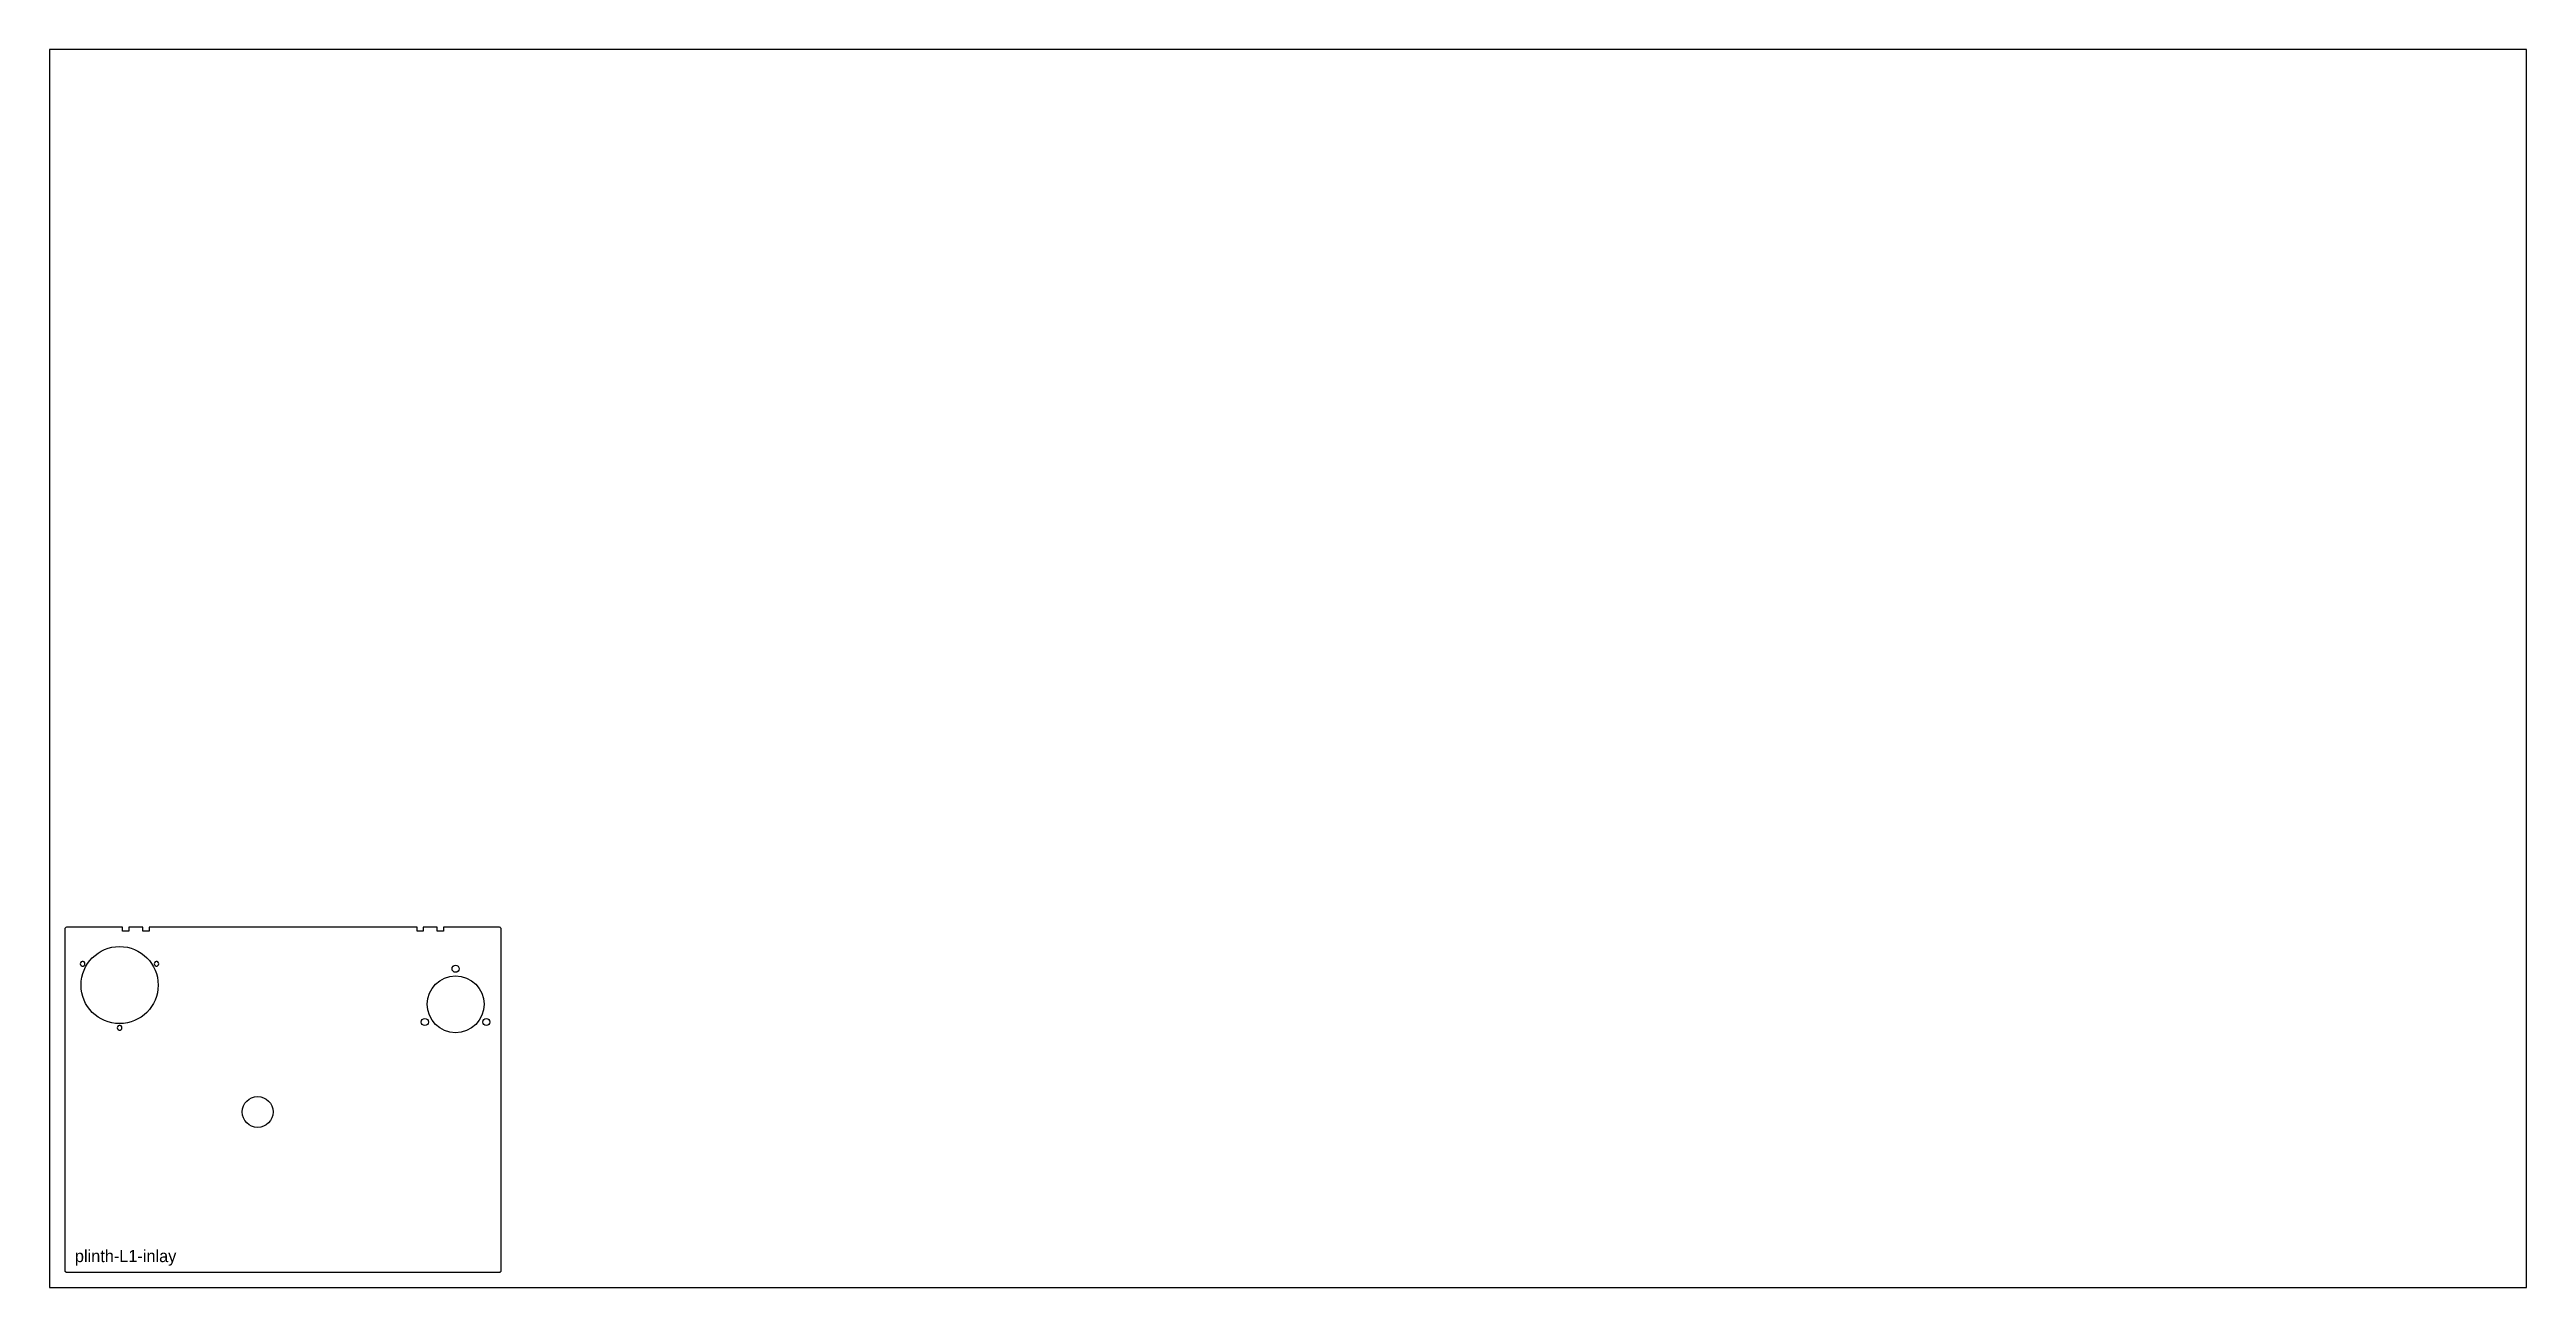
# Model space of a CAD drawing. Header units: millimetres. Extents: x 0 to 2440, y 0 to 1220.
import ezdxf

# ---------------------------------------------------------------- set-up
doc = ezdxf.new("R2010")
doc.units = ezdxf.units.MM
for name, color, linetype in [('CUT_INSIDE', 5, 'Continuous'), ('CUT_OUTSIDE', 1, 'Continuous'), ('POCKET_1.5MM', 3, 'Continuous')]:
    doc.layers.add(name, color=color, linetype=linetype)

msp = doc.modelspace()

# ---------------------------------------------------------------- linework, layer by layer
at = {"layer": 'CUT_INSIDE'}
for centre, radius in [((69, 298), 38), ((400, 314.1), 3.5), ((400, 279.1), 28), ((369.7, 261.6), 3.5), ((430.3, 261.6), 3.5), ((205, 173), 15.2)]:
    msp.add_circle(centre, radius, dxfattribs=at)
at = {"layer": 'CUT_OUTSIDE'}
msp.add_lwpolyline([(443, 355), (388, 355), (388, 351), (382, 351), (382, 355), (368, 355), (368, 351), (362, 351), (362, 355), (98, 355), (98, 351), (92, 351), (92, 355), (78, 355), (78, 351), (72, 351), (72, 355), (17, 355), (16.6, 355), (16.2, 354.8), (15.9, 354.7), (15.6, 354.4), (15.3, 354.1), (15.2, 353.8), (15, 353.4), (15, 353), (15, 17), (15, 16.6), (15.2, 16.2), (15.3, 15.9), (15.6, 15.6), (15.9, 15.3), (16.2, 15.2), (16.6, 15), (17, 15), (443, 15), (443.4, 15), (443.8, 15.2), (444.1, 15.3), (444.4, 15.6), (444.7, 15.9), (444.8, 16.2), (445, 16.6), (445, 17), (445, 353), (445, 353.4), (444.8, 353.8), (444.7, 354.1), (444.4, 354.4), (444.1, 354.7), (443.8, 354.8), (443.4, 355), (443, 355)], close=True, dxfattribs=at)
at = {"layer": 'POCKET_1.5MM'}
for points in [[(34.9, 319), (34.7, 320), (34.1, 320.8), (33.1, 321.2), (32.1, 321.2), (31.2, 320.8), (30.6, 320), (30.3, 319), (30.6, 318), (31.2, 317.2), (32.1, 316.7), (33.1, 316.7), (34.1, 317.2), (34.7, 318), (34.9, 319)], [(107.7, 319), (107.4, 320), (106.8, 320.8), (105.9, 321.2), (104.9, 321.2), (103.9, 320.8), (103.3, 320), (103.1, 319), (103.3, 318), (103.9, 317.2), (104.9, 316.7), (105.9, 316.7), (106.8, 317.2), (107.4, 318), (107.7, 319)], [(71.3, 256), (71.1, 257), (70.4, 257.8), (69.5, 258.2), (68.5, 258.2), (67.6, 257.8), (66.9, 257), (66.7, 256), (66.9, 255), (67.6, 254.2), (68.5, 253.7), (69.5, 253.7), (70.4, 254.2), (71.1, 255), (71.3, 256)]]:
    msp.add_lwpolyline(points, close=True, dxfattribs=at)
at = {"layer": 'SHEET_EDGE'}
msp.add_lwpolyline([(0, 0), (2440, 0), (2440, 1220), (0, 1220)], close=True, dxfattribs=at)

# ---------------------------------------------------------------- texts
at = {"layer": 'NOTES'}
msp.add_text('plinth-L1-inlay', height=12, dxfattribs=at).set_placement((25, 25))

doc.saveas('drawing.dxf')
